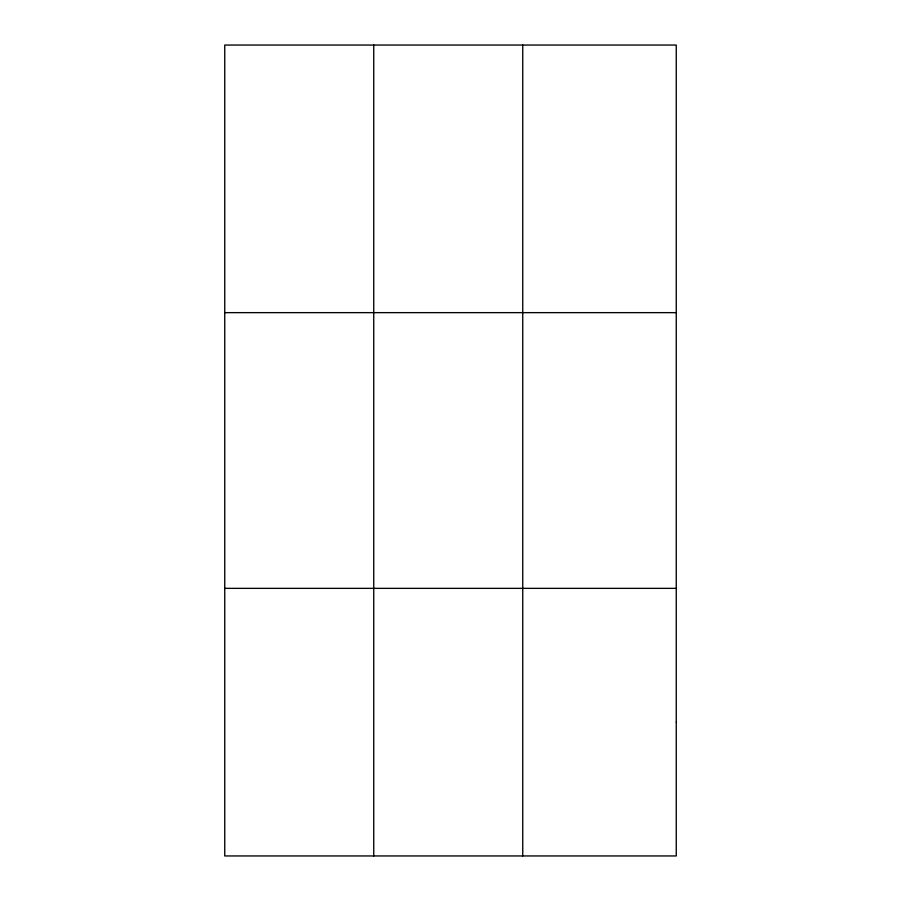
<?xml version="1.0" encoding="UTF-8"?>
<svg xmlns="http://www.w3.org/2000/svg" width="901" height="901" viewBox="0 0 901 901"><rect width="100%" height="100%" fill="white"/><g stroke="black" fill="none" stroke-linecap="round" stroke-linejoin="round"><path stroke-width="1.35" d="M373.746 45.05L373.746 855.95M522.738 45.05L522.738 855.95M224.743 312.647L676.257 312.647M224.743 588.353L676.257 588.353M676.257 722.152L676.257 855.95L224.743 855.95L224.743 45.05L676.257 45.05L676.257 722.152"/></g></svg>
